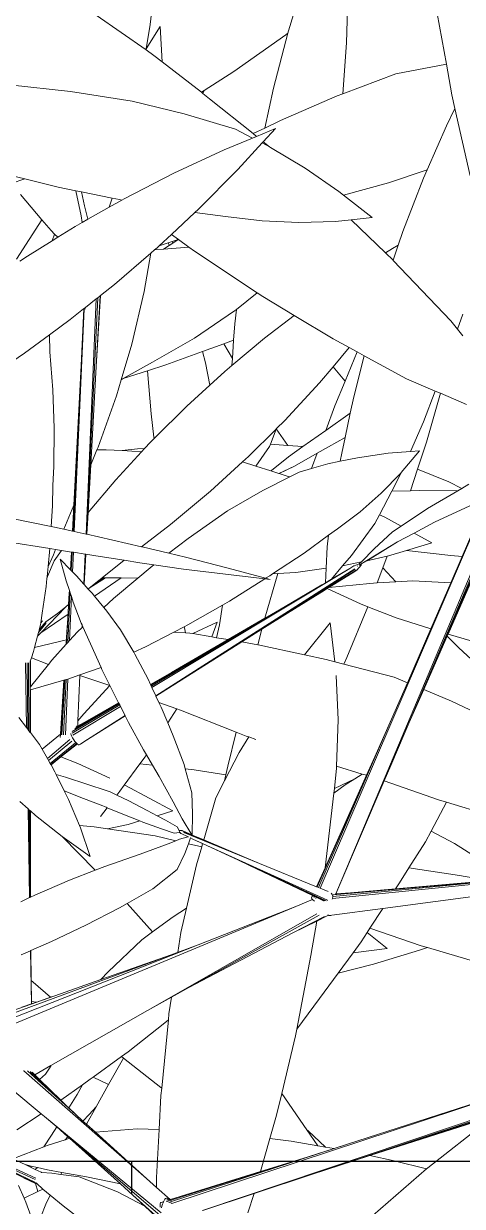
# Model space of a CAD drawing. Header units: millimetres. Extents: x 18 to 174501, y 22 to 24571.
# Drawn here: x 18599.2 to 18704, y 22172.2 to 22454.7 of the extents above; entities that cross this region are included whole.
import ezdxf

# ---------------------------------------------------------------- set-up
doc = ezdxf.new("R2010")
doc.units = ezdxf.units.MM
doc.header["$MEASUREMENT"] = 0
doc.layers.add('Edges', color=7, linetype='Continuous', lineweight=18)
doc.layers.add('tampak', color=7, linetype='Continuous')

# ---------------------------------------------------------------- blocks, each defined once
blk = doc.blocks.new('OUTDOOR')
at = {"layer": 'tampak', "transparency": 33554687}
h = blk.add_hatch(dxfattribs=at)
h.set_pattern_fill('CROSS', scale=400)
h.paths.add_polyline_path([(1833117.56, 62258.33), (1829017.56, 62258.33), (1829017.56, 55399.79), (1833117.56, 55399.79)])
blk.add_lwpolyline([(1829016.1, 62258.33), (1833117.56, 62258.33)])
blk = doc.blocks.new('BAMBOOPLAN')
at = {"layer": 'Edges'}
for p, q in [((8.3265, 4.2268), (8.2681, 4.0338)), ((8.4722, 4.1807), (8.4659, 3.9927)), ((7.6118, 4.0868), (7.7816, 3.9682)), ((7.8014, 4.1039), (7.7957, 4.0548)), ((8.7757, 4.0927), (8.8071, 3.9192)), ((7.7957, 4.0548), (7.7821, 3.9713)), ((7.8299, 4.048), (7.7821, 3.9713)), ((7.8299, 4.048), (7.8365, 3.9277)), ((8.259, 4.0201), (8.0815, 3.8946)), ((8.2659, 4.0251), (8.2169, 3.8377)), ((8.2659, 4.0251), (8.259, 4.0201)), ((8.2681, 4.0338), (8.2659, 4.0251)), ((7.7821, 3.9713), (7.7816, 3.9682)), ((7.7816, 3.9682), (7.8088, 3.9493)), ((8.4659, 3.9927), (8.4535, 3.8182)), ((7.8088, 3.9493), (7.8365, 3.9277)), ((7.8365, 3.9277), (7.9705, 3.8234)), ((8.8071, 3.9192), (8.6347, 3.8861)), ((8.8071, 3.9192), (8.826, 3.8144)), ((8.0815, 3.8946), (7.9803, 3.8297)), ((8.6347, 3.8861), (8.4535, 3.8182)), ((7.5234, 3.8257), (7.3156, 3.8485)), ((8.2169, 3.8377), (8.1867, 3.7016)), ((7.7348, 3.7927), (7.5234, 3.8257)), ((7.9803, 3.8297), (7.9705, 3.8234)), ((7.9705, 3.8234), (7.9754, 3.8195)), ((7.9803, 3.8297), (7.9754, 3.8195)), ((7.9754, 3.8195), (7.9985, 3.8016)), ((7.9985, 3.8016), (8.1471, 3.6823)), ((8.4347, 3.8111), (8.2403, 3.7277)), ((8.4535, 3.8182), (8.4347, 3.8111)), ((8.826, 3.8144), (8.8364, 3.7687)), ((7.9117, 3.7498), (7.7348, 3.7927)), ((8.8364, 3.7687), (8.8074, 3.7091)), ((8.8364, 3.7687), (8.8889, 3.5389)), ((8.0869, 3.6976), (7.9117, 3.7498)), ((8.2403, 3.7277), (8.1867, 3.7016)), ((8.1452, 3.6674), (8.0869, 3.6976)), ((8.1867, 3.7016), (8.1471, 3.6823)), ((8.1471, 3.6823), (8.1587, 3.6731)), ((8.2233, 3.7), (8.1587, 3.6731)), ((8.2233, 3.7), (8.1817, 3.6546)), ((8.8074, 3.7091), (8.7416, 3.5583)), ((8.1452, 3.6674), (8.0489, 3.6273)), ((8.178, 3.6505), (8.0945, 3.5595)), ((8.1587, 3.6731), (8.1452, 3.6674)), ((8.1817, 3.6546), (8.178, 3.6505)), ((8.2029, 3.6376), (8.178, 3.6505)), ((8.1817, 3.6546), (8.2029, 3.6376)), ((8.2068, 3.6356), (8.2029, 3.6376)), ((8.3247, 3.5646), (8.2068, 3.6356)), ((8.0489, 3.6273), (7.8765, 3.5472)), ((8.0945, 3.5595), (7.9597, 3.4236)), ((8.4403, 3.4848), (8.3247, 3.5646)), ((8.7416, 3.5583), (8.6094, 3.515)), ((8.7416, 3.5583), (8.7294, 3.5305)), ((7.3673, 3.5276), (7.2746, 3.5505)), ((7.3673, 3.5276), (7.3207, 3.5125)), ((7.4821, 3.4993), (7.3673, 3.5276)), ((7.8765, 3.5472), (7.7067, 3.4599)), ((8.6094, 3.515), (8.4562, 3.4724)), ((8.7294, 3.5305), (8.6586, 3.3482)), ((7.3526, 3.4744), (7.4262, 3.3887)), ((7.5417, 3.4873), (7.4821, 3.4993)), ((7.5417, 3.4873), (7.5603, 3.402)), ((7.5612, 3.4834), (7.5417, 3.4873)), ((7.5612, 3.4834), (7.571, 3.4359)), ((7.6655, 3.4624), (7.5612, 3.4834)), ((8.4562, 3.4724), (8.4403, 3.4848)), ((8.5534, 3.3964), (8.4562, 3.4724)), ((7.571, 3.4359), (7.5832, 3.3901)), ((7.6561, 3.4313), (7.5832, 3.3901)), ((7.6994, 3.4558), (7.6561, 3.4313)), ((7.6562, 3.4315), (7.6561, 3.4313)), ((7.6655, 3.4624), (7.6562, 3.4315)), ((7.6912, 3.4573), (7.6655, 3.4624)), ((7.6994, 3.4558), (7.6912, 3.4573)), ((7.7067, 3.4599), (7.6994, 3.4558)), ((7.5603, 3.402), (7.5639, 3.3792)), ((7.9488, 3.4135), (7.8684, 3.3385)), ((7.9597, 3.4236), (7.9488, 3.4135)), ((8.0534, 3.3995), (7.9488, 3.4135)), ((8.1786, 3.3844), (8.0534, 3.3995)), ((8.5534, 3.3964), (8.4817, 3.3886)), ((7.4256, 3.3879), (7.3398, 3.254)), ((7.4262, 3.3887), (7.4256, 3.3879)), ((7.4262, 3.3887), (7.458, 3.3517)), ((7.458, 3.3517), (7.4694, 3.3398)), ((7.5399, 3.3656), (7.48, 3.3286)), ((7.5639, 3.3792), (7.5399, 3.3656)), ((7.5832, 3.3901), (7.5639, 3.3792)), ((8.3038, 3.3788), (8.1786, 3.3844)), ((8.4289, 3.3828), (8.3038, 3.3788)), ((8.4817, 3.3886), (8.4289, 3.3828)), ((8.4817, 3.3886), (8.5992, 3.2754)), ((7.4612, 3.3169), (7.3765, 3.2645)), ((7.4694, 3.3398), (7.4612, 3.3169)), ((7.48, 3.3286), (7.4612, 3.3169)), ((7.4694, 3.3398), (7.48, 3.3286)), ((7.8684, 3.3385), (7.8267, 3.2998)), ((7.8703, 3.3139), (7.8569, 3.3096)), ((7.8684, 3.3385), (7.8923, 3.321)), ((7.8912, 3.3207), (7.8703, 3.3139)), ((7.8726, 3.3085), (7.8703, 3.3139)), ((7.8912, 3.3207), (7.8726, 3.3085)), ((7.8923, 3.321), (7.8912, 3.3207)), ((7.8923, 3.321), (7.9273, 3.2954)), ((8.6586, 3.3482), (8.6429, 3.3023)), ((7.798, 3.2746), (7.6734, 3.1673)), ((7.798, 3.2746), (7.7748, 3.1432)), ((7.8107, 3.2855), (7.798, 3.2746)), ((7.8192, 3.2928), (7.8107, 3.2855)), ((7.8413, 3.2881), (7.8107, 3.2855)), ((7.8267, 3.2998), (7.8192, 3.2928)), ((7.8569, 3.3096), (7.8267, 3.2998)), ((7.8611, 3.301), (7.8413, 3.2881)), ((7.9273, 3.2954), (7.8413, 3.2881)), ((7.8607, 3.302), (7.8569, 3.3096)), ((7.8611, 3.301), (7.8607, 3.302)), ((7.8726, 3.3085), (7.8611, 3.301)), ((7.9273, 3.2954), (7.9469, 3.2811)), ((7.9469, 3.2811), (8.1609, 3.139)), ((8.6232, 3.2908), (8.5992, 3.2754)), ((8.5992, 3.2754), (8.6251, 3.2504)), ((8.6429, 3.3023), (8.6232, 3.2908)), ((8.6429, 3.3023), (8.6251, 3.2504)), ((7.3765, 3.2645), (7.3509, 3.2473)), ((8.6251, 3.2504), (8.6256, 3.2499)), ((8.6256, 3.2499), (8.8228, 3.0436)), ((7.6734, 3.1673), (7.6257, 3.1294)), ((7.6114, 3.1181), (7.5749, 3.0891)), ((7.5768, 2.3156), (7.6114, 3.1181)), ((7.5783, 2.3152), (7.6169, 3.1225)), ((7.6257, 3.1294), (7.6114, 2.8881)), ((7.6246, 3.1286), (7.6114, 2.8881)), ((7.6169, 3.1225), (7.6114, 3.1181)), ((7.6246, 3.1286), (7.6169, 3.1225)), ((7.6257, 3.1294), (7.6246, 3.1286)), ((7.7748, 3.1432), (7.7326, 2.9642)), ((8.1609, 3.139), (8.09, 3.0824)), ((8.1609, 3.139), (8.1803, 3.1261)), ((8.1803, 3.1261), (8.2876, 3.0617)), ((7.5686, 3.0841), (7.5226, 3.0475)), ((7.5699, 3.0841), (7.5365, 2.3243)), ((7.5688, 3.0841), (7.5596, 2.8915)), ((7.5749, 3.0891), (7.5686, 3.0841)), ((7.5686, 3.0841), (7.5688, 3.0841)), ((7.5688, 3.0841), (7.5699, 3.0841)), ((7.5699, 3.0841), (7.5753, 3.084)), ((8.0838, 3.0774), (7.9472, 2.9843)), ((8.09, 3.0824), (8.0838, 3.0774)), ((8.09, 3.0824), (8.0847, 3.033)), ((7.5226, 3.0475), (7.4517, 2.9956)), ((8.0847, 3.033), (8.0808, 2.9778)), ((8.2876, 3.0617), (8.1863, 2.984)), ((8.2876, 3.0617), (8.4204, 2.982)), ((8.8228, 3.0436), (8.8453, 3.0149)), ((8.8629, 3.0662), (8.8453, 3.0149)), ((7.4517, 2.9956), (7.3672, 2.9337)), ((7.4517, 2.9956), (7.4526, 2.9378)), ((8.4297, 1.0873), (9.2383, 3.0066)), ((8.617, 1.5264), (9.2467, 3.0035)), ((8.6757, 1.6623), (9.2543, 3.0013)), ((8.8453, 3.0149), (8.863, 2.9924)), ((7.7326, 2.9642), (7.6966, 2.8421)), ((7.9472, 2.9843), (7.8037, 2.9019)), ((8.0471, 2.9654), (7.9748, 2.9389)), ((8.0808, 2.9778), (8.0471, 2.9654)), ((8.0764, 2.9151), (8.0471, 2.9654)), ((8.1863, 2.984), (8.0747, 2.8907)), ((8.0808, 2.9778), (8.0764, 2.9151)), ((8.4752, 2.952), (8.4203, 2.887)), ((8.4204, 2.982), (8.4752, 2.952)), ((8.4752, 2.952), (8.5022, 2.9374)), ((7.3672, 2.9337), (7.3014, 2.8893)), ((7.4526, 2.9378), (7.4633, 2.8076)), ((7.9748, 2.9389), (7.8491, 2.8928)), ((7.9842, 2.9001), (7.9748, 2.9389)), ((8.0764, 2.9151), (8.0747, 2.8907)), ((8.5022, 2.9374), (8.461, 2.8376)), ((8.5263, 2.9242), (8.4907, 2.7843)), ((8.5022, 2.9374), (8.5263, 2.9242)), ((8.5263, 2.9242), (8.671, 2.8453)), ((7.5596, 2.8915), (7.5327, 2.3251)), ((7.5596, 2.8915), (7.535, 2.414)), ((7.6114, 2.8881), (7.5929, 2.5524)), ((7.8037, 2.9019), (7.7039, 2.8462)), ((7.7868, 2.8728), (7.7039, 2.8462)), ((7.8491, 2.8928), (7.7868, 2.8728)), ((7.7989, 2.7261), (7.7868, 2.8728)), ((7.9996, 2.8241), (7.9842, 2.9001)), ((8.0507, 2.8706), (7.9996, 2.8241)), ((8.0747, 2.8907), (8.0507, 2.8706)), ((8.4203, 2.887), (8.3734, 2.8315)), ((8.4546, 2.8459), (8.4203, 2.887)), ((7.6966, 2.8421), (7.6803, 2.787)), ((7.7039, 2.8462), (7.6966, 2.8421)), ((8.3734, 2.8315), (8.2554, 2.7037)), ((8.461, 2.8376), (8.4263, 2.7535)), ((8.461, 2.8376), (8.4546, 2.8459)), ((8.671, 2.8453), (8.7693, 2.8035)), ((7.4633, 2.8076), (7.4685, 2.6767)), ((7.6803, 2.787), (7.6178, 2.6119)), ((7.9996, 2.8241), (7.9206, 2.7522)), ((8.7693, 2.8035), (8.7286, 2.6986)), ((8.7867, 2.7961), (8.7387, 2.6295)), ((8.7693, 2.8035), (8.7867, 2.7961)), ((8.7867, 2.7961), (8.8757, 2.7582)), ((7.9206, 2.7522), (7.8091, 2.6415)), ((8.4263, 2.7535), (8.3952, 2.6696)), ((8.4907, 2.7843), (8.479, 2.7288)), ((7.8087, 2.6469), (7.7989, 2.7261)), ((8.479, 2.7288), (8.3952, 2.6696)), ((8.479, 2.7288), (8.4614, 2.6457)), ((7.4685, 2.6767), (7.4667, 2.5465)), ((8.2254, 2.6738), (8.1312, 2.5804)), ((8.2254, 2.6738), (8.2061, 2.6221)), ((8.2263, 2.6748), (8.2254, 2.6738)), ((8.2554, 2.7037), (8.2263, 2.6748)), ((8.2661, 2.618), (8.2263, 2.6748)), ((8.3173, 2.6144), (8.3952, 2.6696)), ((8.7286, 2.6986), (8.6844, 2.5975)), ((7.7965, 2.6289), (7.7768, 2.6076)), ((7.8091, 2.6415), (7.7965, 2.6289)), ((7.8091, 2.6415), (7.8087, 2.6469)), ((8.4614, 2.6457), (8.4043, 2.6129)), ((8.4614, 2.6457), (8.4501, 2.5922)), ((8.7387, 2.6295), (8.7084, 2.537)), ((7.6141, 2.603), (7.5929, 2.5524)), ((7.6178, 2.6119), (7.6141, 2.603)), ((7.6457, 2.6037), (7.6141, 2.603)), ((7.7, 2.6004), (7.6457, 2.6037)), ((7.7664, 2.5963), (7.6785, 2.5011)), ((7.7527, 2.6061), (7.7, 2.6004)), ((7.7664, 2.5963), (7.7, 2.6004)), ((7.7768, 2.6076), (7.7527, 2.6061)), ((7.7768, 2.6076), (7.7664, 2.5963)), ((8.2033, 2.6147), (8.157, 2.5473)), ((8.2061, 2.6221), (8.2033, 2.6147)), ((8.2661, 2.618), (8.2061, 2.6221)), ((8.3173, 2.6144), (8.2661, 2.618)), ((8.3173, 2.6144), (8.2676, 2.5793)), ((8.3663, 2.5914), (8.288, 2.5471)), ((8.3663, 2.5914), (8.3471, 2.5395)), ((8.4043, 2.6129), (8.3663, 2.5914)), ((8.4501, 2.5922), (8.4448, 2.5641)), ((8.608, 2.5914), (8.5034, 2.5764)), ((8.6844, 2.5975), (8.608, 2.5914)), ((8.7154, 2.6), (8.653, 2.5255)), ((8.7154, 2.6), (8.6844, 2.5975)), ((7.4667, 2.5465), (7.463, 2.4815)), ((7.5929, 2.5524), (7.5839, 2.3891)), ((8.1109, 2.5618), (8.0012, 2.4619)), ((8.1312, 2.5804), (8.1109, 2.5618)), ((8.157, 2.5473), (8.1109, 2.5618)), ((8.2082, 2.5312), (8.157, 2.5473)), ((8.2676, 2.5793), (8.21, 2.5328)), ((8.288, 2.5471), (8.2355, 2.5226)), ((8.288, 2.5471), (8.2367, 2.5222)), ((8.4021, 2.5551), (8.3471, 2.5395)), ((9.0095, 2.5807), (8.3763, 1.107)), ((8.4448, 2.5641), (8.4021, 2.5551)), ((8.5034, 2.5764), (8.4448, 2.5641)), ((8.2721, 2.511), (8.1802, 2.4642)), ((8.21, 2.5328), (8.2082, 2.5312)), ((8.2355, 2.5226), (8.2082, 2.5312)), ((8.2367, 2.5222), (8.2355, 2.5226)), ((8.2706, 2.5116), (8.2367, 2.5222)), ((8.2721, 2.511), (8.2706, 2.5116)), ((8.3041, 2.5273), (8.2721, 2.511)), ((8.3471, 2.5395), (8.3041, 2.5273)), ((8.6527, 2.5252), (8.585, 2.4558)), ((8.6506, 2.5199), (8.6205, 2.4621)), ((8.653, 2.5255), (8.6506, 2.5199)), ((8.653, 2.5255), (8.6527, 2.5252)), ((8.7084, 2.537), (8.6843, 2.4638)), ((8.8152, 2.4937), (8.7084, 2.537)), ((7.463, 2.4815), (7.4619, 2.4124)), ((7.6785, 2.5011), (7.5839, 2.3891)), ((8.1802, 2.4642), (8.06, 2.3947)), ((8.6843, 2.4638), (8.6205, 2.4621)), ((8.7154, 2.4646), (8.6843, 2.4638)), ((8.8464, 2.4636), (8.7154, 2.4646)), ((8.8464, 2.4636), (8.743, 2.4026)), ((8.8604, 2.4718), (8.8152, 2.4937)), ((8.8604, 2.4718), (8.8464, 2.4636)), ((8.8843, 2.486), (8.8604, 2.4718)), ((8.0012, 2.4619), (7.8655, 2.3485)), ((8.585, 2.4558), (8.5123, 2.3919)), ((8.6205, 2.4621), (8.5785, 2.3813)), ((8.9163, 2.4257), (8.7663, 2.3561)), ((8.949, 2.4414), (8.8612, 2.2393)), ((7.4619, 2.4124), (7.4578, 2.3412)), ((7.535, 2.414), (7.501, 2.332)), ((7.535, 2.414), (7.5304, 2.3256)), ((7.5839, 2.3891), (7.5798, 2.3149)), ((8.06, 2.3947), (7.9255, 2.3008)), ((8.5123, 2.3919), (8.4349, 2.3338)), ((8.743, 2.4026), (8.6525, 2.3429)), ((7.4578, 2.3412), (7.3182, 2.3696)), ((7.8655, 2.3485), (7.7665, 2.2726)), ((8.5633, 2.3522), (8.4829, 2.2428)), ((8.5785, 2.3813), (8.5633, 2.3522)), ((8.5966, 2.3729), (8.5785, 2.3813)), ((8.6525, 2.3429), (8.5966, 2.3729)), ((8.6525, 2.3429), (8.6234, 2.3237)), ((8.7663, 2.3561), (8.6967, 2.3191)), ((7.469, 2.3389), (7.4578, 2.3412)), ((7.501, 2.332), (7.469, 2.3389)), ((7.5304, 2.3256), (7.501, 2.332)), ((7.5327, 2.3251), (7.5304, 2.3256)), ((7.5365, 2.3243), (7.5327, 2.3251)), ((7.5768, 2.3156), (7.5365, 2.3243)), ((7.5783, 2.3152), (7.5768, 2.3156)), ((7.5798, 2.3149), (7.5783, 2.3152)), ((7.6192, 2.3064), (7.5798, 2.3149)), ((7.7665, 2.2726), (7.6192, 2.3064)), ((8.4046, 2.3116), (8.3215, 2.2508)), ((8.4046, 2.3116), (8.4003, 2.2726)), ((8.4349, 2.3338), (8.4046, 2.3116)), ((8.6234, 2.3237), (8.5611, 2.2652)), ((8.6967, 2.3191), (8.6406, 2.2893)), ((8.7579, 2.2862), (8.6967, 2.3191)), ((7.4531, 2.266), (7.3084, 2.289)), ((7.4531, 2.266), (7.4471, 2.2051)), ((7.4597, 2.2649), (7.4531, 2.266)), ((7.4724, 2.2629), (7.4597, 2.2649)), ((7.4724, 2.2629), (7.4651, 2.2453)), ((7.4927, 2.2597), (7.4724, 2.2629)), ((7.7683, 2.2722), (7.7665, 2.2726)), ((7.8596, 2.2501), (7.7683, 2.2722)), ((7.9255, 2.3008), (7.8596, 2.2501)), ((8.4003, 2.2726), (8.3966, 2.199)), ((8.6406, 2.2893), (8.5091, 2.2095)), ((8.5611, 2.2652), (8.517, 2.2209)), ((8.6406, 2.2893), (8.5707, 2.246)), ((8.7579, 2.2862), (8.6713, 2.26)), ((7.4685, 2.2241), (7.4457, 2.1705)), ((7.4651, 2.2453), (7.4471, 2.2051)), ((7.4927, 2.2597), (7.4685, 2.2241)), ((7.4886, 2.2295), (7.509, 2.1563)), ((7.4886, 2.2295), (7.5236, 2.1938)), ((7.5267, 2.2544), (7.4927, 2.2597)), ((7.5267, 2.2544), (7.5236, 2.1938)), ((7.5293, 2.254), (7.5263, 2.191)), ((7.5293, 2.254), (7.5267, 2.2544)), ((7.5334, 2.2534), (7.5293, 2.254)), ((7.5334, 2.2534), (7.5305, 2.1867)), ((7.5738, 2.247), (7.5334, 2.2534)), ((7.5694, 2.1446), (7.5738, 2.247)), ((7.5701, 2.1438), (7.575, 2.2469)), ((7.576, 2.2467), (7.5703, 2.1435)), ((7.575, 2.2469), (7.5738, 2.247)), ((7.576, 2.2467), (7.575, 2.2469)), ((7.6107, 2.2413), (7.576, 2.2467)), ((7.707, 2.2264), (7.6107, 2.2413)), ((7.707, 2.2264), (7.6323, 2.1667)), ((7.7609, 2.2181), (7.707, 2.2264)), ((7.9161, 2.2365), (7.8596, 2.2501)), ((8.0621, 2.1992), (7.9161, 2.2365)), ((8.3215, 2.2508), (8.2136, 2.1801)), ((8.4829, 2.2428), (8.453, 2.2069)), ((8.517, 2.2209), (8.453, 2.2069)), ((8.517, 2.2209), (8.5098, 2.2137)), ((8.5351, 2.2248), (8.5151, 2.2129)), ((8.5707, 2.246), (8.5351, 2.2248)), ((8.605, 2.2401), (8.5351, 2.2248)), ((8.605, 2.2401), (8.5905, 2.201)), ((8.6057, 2.2402), (8.605, 2.2401)), ((8.6713, 2.26), (8.6057, 2.2402)), ((8.8222, 2.2424), (8.6713, 2.26)), ((8.8612, 2.2393), (8.822, 2.149)), ((8.8612, 2.2393), (8.8222, 2.2424)), ((7.4471, 2.2051), (7.4437, 2.1706)), ((7.5236, 2.1938), (7.5263, 2.191)), ((7.5263, 2.191), (7.5305, 2.1867)), ((7.5305, 2.1867), (7.5442, 2.1727)), ((7.7955, 2.2009), (7.7535, 2.1655)), ((7.8085, 2.2109), (7.7609, 2.2181)), ((7.8085, 2.2109), (7.7955, 2.2009)), ((8.4771, 2.1985), (7.8018, 1.7922)), ((7.9099, 2.1955), (7.8085, 2.2109)), ((7.8151, 1.7634), (8.4946, 2.1976)), ((7.8797, 1.8038), (8.496, 2.1957)), ((7.9099, 2.1955), (8.1867, 2.1628)), ((8.19, 2.1649), (8.0621, 2.1992)), ((8.2312, 2.1811), (8.1872, 2.0283)), ((8.2136, 2.1801), (8.2038, 2.1737)), ((8.2312, 2.1811), (8.2136, 2.1801)), ((8.293, 2.1848), (8.2312, 2.1811)), ((8.3966, 2.199), (8.293, 2.1848)), ((8.3966, 2.199), (8.3941, 2.1492)), ((8.4988, 2.1929), (8.4037, 2.1332)), ((8.5, 2.1922), (8.4054, 2.1333)), ((8.486, 2.1827), (8.4056, 2.1334)), ((8.453, 2.2069), (8.4153, 2.1618)), ((8.4771, 2.1985), (8.4153, 2.1618)), ((8.4914, 2.2071), (8.4771, 2.1985)), ((8.5017, 2.1922), (8.486, 2.1827)), ((8.501, 2.192), (8.486, 2.1827)), ((8.4913, 2.207), (8.4919, 2.2073)), ((8.4919, 2.2073), (8.4914, 2.2071)), ((8.4921, 2.2074), (8.4919, 2.2073)), ((8.4921, 2.2074), (8.5098, 2.2137)), ((8.4926, 2.2069), (8.493, 2.2072)), ((8.5017, 2.1922), (8.5164, 2.2092)), ((8.5036, 2.2074), (8.5027, 2.2065)), ((8.5093, 2.2131), (8.5091, 2.2129)), ((8.5098, 2.2137), (8.5097, 2.2135)), ((8.5151, 2.2129), (8.51, 2.2099)), ((8.5156, 2.2121), (8.5151, 2.2129)), ((8.5151, 2.2129), (8.5151, 2.2129)), ((8.516, 2.2114), (8.5156, 2.2121)), ((8.5163, 2.2107), (8.516, 2.2114)), ((8.5164, 2.21), (8.5163, 2.2107)), ((8.5165, 2.2095), (8.5164, 2.21)), ((8.5164, 2.2092), (8.5165, 2.2095)), ((8.5905, 2.201), (8.5712, 2.1489)), ((8.6346, 2.1524), (8.5905, 2.201)), ((7.4431, 2.1644), (7.4404, 2.1372)), ((7.4437, 2.1706), (7.4431, 2.1644)), ((7.4457, 2.1705), (7.4431, 2.1644)), ((7.4457, 2.1705), (7.4437, 2.1706)), ((7.509, 2.1563), (7.5199, 2.1231)), ((7.5442, 2.1727), (7.5694, 2.1446)), ((7.5694, 2.1446), (7.5701, 2.1438)), ((7.5701, 2.1438), (7.5703, 2.1435)), ((7.5703, 2.1435), (7.5841, 2.1282)), ((7.6435, 2.1665), (7.5872, 2.1307)), ((7.6088, 2.148), (7.5872, 2.1307)), ((7.6054, 2.1036), (7.6968, 2.1658)), ((7.6384, 2.1666), (7.6088, 2.148)), ((7.6174, 2.1548), (7.6088, 2.148)), ((7.6174, 2.1548), (7.6364, 2.1666)), ((7.6203, 2.1571), (7.6174, 2.1548)), ((7.6323, 2.1667), (7.6203, 2.1571)), ((7.6203, 2.1571), (7.6357, 2.1666)), ((7.6357, 2.1666), (7.6323, 2.1667)), ((7.6364, 2.1666), (7.6357, 2.1666)), ((7.6384, 2.1666), (7.6364, 2.1666)), ((7.6435, 2.1665), (7.6384, 2.1666)), ((7.6682, 2.166), (7.6435, 2.1665)), ((7.6968, 2.1658), (7.6682, 2.166)), ((7.7535, 2.1655), (7.6703, 2.0953)), ((7.7535, 2.1655), (7.6968, 2.1658)), ((8.3818, 2.142), (7.7998, 1.7965)), ((8.1867, 2.1628), (8.0661, 2.0864)), ((8.206, 2.1606), (8.1867, 2.1628)), ((8.2038, 2.1737), (8.19, 2.1649)), ((8.206, 2.1606), (8.19, 2.1649)), ((8.3818, 2.142), (8.2571, 2.0689)), ((8.3941, 2.1492), (8.3818, 2.142)), ((8.4153, 2.1618), (8.3941, 2.1492)), ((8.5461, 2.1475), (8.4056, 2.1334)), ((8.5712, 2.1489), (8.5461, 2.1475)), ((8.6346, 2.1524), (8.5712, 2.1489)), ((8.6931, 2.1557), (8.6346, 2.1524)), ((8.822, 2.149), (8.6931, 2.1557)), ((8.822, 2.149), (8.754, 1.9926)), ((8.8886, 2.1454), (8.8132, 1.9742)), ((7.4404, 2.1372), (7.4272, 2.046)), ((7.5195, 2.1142), (7.5106, 1.9415)), ((7.5227, 2.1148), (7.5147, 1.946)), ((7.5172, 2.0748), (7.5195, 2.1142)), ((7.5199, 2.1231), (7.5195, 2.1142)), ((7.5199, 2.1231), (7.5227, 2.1148)), ((7.5268, 2.1024), (7.5202, 1.9522)), ((7.5227, 2.1148), (7.5268, 2.1024)), ((7.5268, 2.1024), (7.533, 2.0836)), ((7.5841, 2.1282), (7.5872, 2.1307)), ((7.5841, 2.1282), (7.5973, 2.1135)), ((7.5973, 2.1135), (7.6054, 2.1036)), ((7.6054, 2.1036), (7.6371, 2.0648)), ((8.3988, 2.1301), (8.2641, 2.0454)), ((8.3898, 2.1236), (8.2641, 2.0454)), ((8.3997, 2.1297), (8.3898, 2.1236)), ((8.3996, 2.1297), (8.3898, 2.1236)), ((8.3988, 2.1301), (8.3985, 2.1303)), ((8.3996, 2.1297), (8.3988, 2.1301)), ((8.3997, 2.1297), (8.3996, 2.1297)), ((8.5139, 2.0775), (8.3997, 2.1297)), ((8.4037, 2.1332), (8.4012, 2.1316)), ((8.4054, 2.1333), (8.4037, 2.1332)), ((8.4056, 2.1334), (8.4054, 2.1333)), ((7.508, 2.0675), (7.4222, 1.9789)), ((7.508, 2.0675), (7.4798, 2.045)), ((7.5172, 2.0748), (7.508, 2.0675)), ((7.5152, 2.0422), (7.5172, 2.0748)), ((7.533, 2.0836), (7.5606, 2.0118)), ((7.6703, 2.0953), (7.6371, 2.0648)), ((7.6371, 2.0648), (7.6475, 2.0522)), ((8.2571, 2.0689), (7.7982, 1.7999)), ((8.0432, 2.0732), (7.9247, 2.0054)), ((8.0321, 2.0061), (8.0432, 2.0732)), ((8.0661, 2.0864), (8.0432, 2.0732)), ((8.2571, 2.0689), (8.1872, 2.0283)), ((8.5384, 2.0679), (8.4667, 1.8943)), ((8.5384, 2.0679), (8.5139, 2.0775)), ((8.6354, 2.03), (8.5384, 2.0679)), ((7.4222, 1.9789), (7.5152, 2.0422)), ((7.4272, 2.046), (7.4225, 2.0131)), ((7.4225, 2.0131), (7.4276, 2.0196)), ((7.4798, 2.045), (7.439, 2.0158)), ((7.5117, 1.9818), (7.5152, 2.0422)), ((7.6475, 2.0522), (7.6948, 1.9889)), ((8.1872, 2.0283), (8.0616, 1.9555)), ((8.2641, 2.0454), (8.177, 1.9907)), ((8.754, 1.9926), (8.6354, 2.03)), ((7.4146, 1.9801), (7.4112, 1.9676)), ((7.4222, 1.9789), (7.4112, 1.9676)), ((7.4397, 2.0108), (7.4146, 1.9801)), ((7.4152, 1.9824), (7.4146, 1.9801)), ((7.4387, 2.0113), (7.4152, 1.9824)), ((7.417, 1.9892), (7.4152, 1.9824)), ((7.4362, 2.013), (7.417, 1.9892)), ((7.4214, 2.0055), (7.417, 1.9892)), ((7.4225, 2.0131), (7.4214, 2.0055)), ((7.439, 2.0158), (7.4372, 2.0146)), ((7.4397, 2.0108), (7.439, 2.0158)), ((7.5092, 1.94), (7.5117, 1.9818)), ((7.51, 1.9548), (7.5117, 1.9818)), ((7.5473, 1.9824), (7.5202, 1.9522)), ((7.563, 1.9968), (7.5473, 1.9824)), ((7.5606, 2.0118), (7.5634, 2.0054)), ((7.563, 1.9968), (7.5634, 2.0054)), ((7.5631, 1.9969), (7.563, 1.9968)), ((7.5631, 1.9969), (7.5635, 2.0052)), ((7.566, 1.9995), (7.5631, 1.9969)), ((7.5634, 2.0054), (7.5635, 2.0052)), ((7.5635, 2.0052), (7.566, 1.9995)), ((7.566, 1.9995), (7.5917, 1.941)), ((7.6948, 1.9889), (7.7394, 1.9122)), ((7.8762, 1.9805), (7.7798, 1.931)), ((7.9123, 1.999), (7.8762, 1.9805)), ((7.9163, 1.9785), (7.8762, 1.9805)), ((7.9247, 2.0054), (7.9123, 1.999)), ((7.9129, 1.9956), (7.9123, 1.999)), ((7.9163, 1.9785), (7.9129, 1.9956)), ((7.9317, 1.9778), (7.9163, 1.9785)), ((8.0245, 2.0146), (7.9412, 1.9762)), ((8.0245, 2.0146), (8.0067, 1.9649)), ((8.0227, 1.9621), (8.0321, 2.0061)), ((8.177, 1.9907), (8.1082, 1.9474)), ((8.177, 1.9907), (8.1639, 1.9379)), ((8.4103, 2.0133), (8.3227, 1.9036)), ((8.4103, 2.0133), (8.4264, 1.8798)), ((8.754, 1.9926), (8.6739, 1.8083)), ((7.4112, 1.9676), (7.4007, 1.9282)), ((7.51, 1.9548), (7.4007, 1.9282)), ((7.509, 1.9398), (7.4603, 1.8856)), ((7.509, 1.9398), (7.51, 1.9548)), ((7.5092, 1.94), (7.509, 1.9398)), ((7.5106, 1.9415), (7.5092, 1.94)), ((7.5147, 1.946), (7.5106, 1.9415)), ((7.5202, 1.9522), (7.5147, 1.946)), ((7.5917, 1.941), (7.628, 1.8607)), ((8.0616, 1.9555), (7.8691, 1.8438)), ((8.1082, 1.9474), (7.8797, 1.8038)), ((7.9412, 1.9762), (7.9317, 1.9778)), ((8.0067, 1.9649), (7.9412, 1.9762)), ((8.0227, 1.9621), (8.0067, 1.9649)), ((8.0616, 1.9555), (8.0227, 1.9621)), ((8.1639, 1.9379), (8.1082, 1.9474)), ((8.1643, 1.9378), (8.1639, 1.9379)), ((8.3227, 1.9036), (8.1643, 1.9378)), ((8.8102, 1.9675), (8.7298, 1.7849)), ((8.8132, 1.9742), (8.8102, 1.9675)), ((8.8502, 1.9271), (8.8102, 1.9675)), ((8.9828, 1.9247), (8.8132, 1.9742)), ((7.3972, 1.9149), (7.3901, 1.8937)), ((7.4007, 1.9282), (7.3972, 1.9149)), ((7.7798, 1.931), (7.7394, 1.9122)), ((7.7394, 1.9122), (7.7433, 1.9054)), ((7.7433, 1.9054), (7.7888, 1.8202)), ((8.3968, 1.8875), (8.3227, 1.9036)), ((8.9928, 1.7944), (8.8502, 1.9271)), ((7.374, 1.6551), (7.3703, 1.8757)), ((7.3784, 1.6494), (7.3755, 1.876)), ((7.3819, 1.6447), (7.3801, 1.8766)), ((7.386, 1.8817), (7.3856, 1.8803)), ((7.3901, 1.8937), (7.386, 1.8817)), ((7.3872, 1.8807), (7.386, 1.8817)), ((7.3863, 1.8785), (7.3863, 1.793)), ((7.3874, 1.8796), (7.3871, 1.794)), ((7.4488, 1.8711), (7.3871, 1.794)), ((7.3874, 1.8796), (7.3872, 1.8807)), ((7.4488, 1.8711), (7.3901, 1.8937)), ((7.4603, 1.8856), (7.4488, 1.8711)), ((7.628, 1.8607), (7.5561, 1.8355)), ((7.628, 1.8607), (7.6312, 1.8536)), ((8.4264, 1.8798), (8.3968, 1.8875)), ((8.4565, 1.872), (8.4264, 1.8798)), ((8.4667, 1.8943), (8.4565, 1.872)), ((8.6286, 1.8272), (8.4565, 1.872)), ((7.5012, 1.8166), (7.3871, 1.7839)), ((7.4895, 1.6333), (7.5012, 1.8166)), ((7.491, 1.6308), (7.502, 1.8168)), ((7.5042, 1.8175), (7.4945, 1.631)), ((7.5086, 1.8189), (7.4997, 1.631)), ((7.502, 1.8168), (7.5012, 1.8166)), ((7.5042, 1.8175), (7.502, 1.8168)), ((7.5055, 1.8178), (7.5042, 1.8175)), ((7.5086, 1.8189), (7.5055, 1.8178)), ((7.5144, 1.821), (7.5061, 1.6308)), ((7.5144, 1.821), (7.5086, 1.8189)), ((7.5561, 1.8355), (7.5144, 1.821)), ((7.5493, 1.6785), (7.5559, 1.8327)), ((7.5559, 1.8327), (7.5561, 1.8355)), ((7.6582, 1.7992), (7.5559, 1.8327)), ((7.6312, 1.8536), (7.6582, 1.7992)), ((7.7888, 1.8202), (7.797, 1.8025)), ((7.797, 1.8025), (7.8691, 1.8438)), ((7.8691, 1.8438), (7.7972, 1.8021)), ((8.431, 1.8325), (8.4376, 1.6822)), ((8.6739, 1.8083), (8.6286, 1.8272)), ((7.3871, 1.794), (7.3863, 1.793)), ((7.3863, 1.793), (7.3863, 1.7837)), ((7.3871, 1.7839), (7.3863, 1.7837)), ((7.3863, 1.7837), (7.3864, 1.6388)), ((7.3871, 1.7839), (7.3866, 1.6385)), ((7.6585, 1.7988), (7.5691, 1.7023)), ((7.6582, 1.7992), (7.6585, 1.7988)), ((7.6585, 1.7988), (7.674, 1.7675)), ((7.797, 1.8025), (7.7972, 1.8021)), ((7.7972, 1.8021), (7.7982, 1.7999)), ((7.7982, 1.7999), (7.7998, 1.7965)), ((7.7998, 1.7965), (7.8018, 1.7922)), ((7.8018, 1.7922), (7.8151, 1.7634)), ((7.8154, 1.7628), (7.8797, 1.8038)), ((8.6739, 1.8083), (8.6201, 1.6844)), ((8.7298, 1.7849), (8.6757, 1.6623)), ((8.8247, 1.7452), (8.7298, 1.7849)), ((7.6898, 1.7363), (7.5291, 1.6421)), ((7.6884, 1.739), (7.5392, 1.6525)), ((7.5807, 1.6786), (7.6879, 1.74)), ((7.674, 1.7675), (7.6879, 1.74)), ((7.6879, 1.74), (7.6884, 1.739)), ((7.6884, 1.739), (7.6898, 1.7363)), ((7.6898, 1.7363), (7.6918, 1.7324)), ((7.8151, 1.7634), (7.8154, 1.7628)), ((7.8154, 1.7628), (7.8257, 1.7405)), ((7.8257, 1.7405), (7.8331, 1.7244)), ((7.8863, 1.7191), (7.8257, 1.7405)), ((8.9065, 1.7067), (8.8247, 1.7452)), ((7.6918, 1.7324), (7.5292, 1.6359)), ((7.6942, 1.7275), (7.5317, 1.6297)), ((7.5691, 1.7023), (7.5493, 1.6785)), ((7.5697, 1.6066), (7.71, 1.6963)), ((7.5697, 1.6066), (7.7102, 1.6959)), ((7.6918, 1.7324), (7.6942, 1.7275)), ((7.6942, 1.7275), (7.71, 1.6963)), ((7.71, 1.6963), (7.7102, 1.6959)), ((7.7102, 1.6959), (7.722, 1.6725)), ((7.8331, 1.7244), (7.8555, 1.6715)), ((7.8863, 1.7191), (7.8555, 1.6715)), ((7.8989, 1.7146), (7.8863, 1.7191)), ((8.0896, 1.6398), (7.8989, 1.7146)), ((7.374, 1.6551), (7.3475, 1.69)), ((7.3784, 1.6494), (7.374, 1.6551)), ((7.542, 1.6564), (7.5428, 1.6569)), ((7.5428, 1.6569), (7.5446, 1.6579)), ((7.5446, 1.6597), (7.5478, 1.6599)), ((7.5456, 1.6585), (7.547, 1.6594)), ((7.5458, 1.6587), (7.547, 1.6594)), ((7.5474, 1.6596), (7.547, 1.6594)), ((7.5474, 1.6596), (7.548, 1.6599)), ((7.5474, 1.6596), (7.5474, 1.6596)), ((7.5478, 1.6599), (7.5485, 1.6602)), ((7.5478, 1.6599), (7.548, 1.6599)), ((7.548, 1.6599), (7.5807, 1.6786)), ((7.5485, 1.6602), (7.5807, 1.6786)), ((7.5485, 1.6602), (7.5493, 1.6785)), ((7.722, 1.6725), (7.773, 1.5793)), ((7.8555, 1.6715), (7.8741, 1.6273)), ((8.6201, 1.6844), (8.3703, 1.1095)), ((8.4376, 1.6822), (8.4325, 1.5231)), ((8.5629, 1.5553), (8.6201, 1.6844)), ((8.617, 1.5264), (8.6757, 1.6623)), ((7.3819, 1.6447), (7.3784, 1.6494)), ((7.3864, 1.6388), (7.3819, 1.6447)), ((7.3866, 1.6385), (7.3864, 1.6388)), ((7.4179, 1.5973), (7.3866, 1.6385)), ((7.4895, 1.6333), (7.4266, 1.5821)), ((7.4895, 1.6333), (7.4268, 1.5817)), ((7.4893, 1.6305), (7.4889, 1.6225)), ((7.4891, 1.6223), (7.4889, 1.6225)), ((7.4893, 1.6305), (7.4895, 1.6333)), ((7.518, 1.6221), (7.5181, 1.6222)), ((7.5181, 1.6222), (7.5183, 1.6223)), ((7.5243, 1.6352), (7.5248, 1.6333)), ((7.5248, 1.6333), (7.5259, 1.6306)), ((7.5259, 1.6306), (7.5274, 1.6271)), ((7.5274, 1.6271), (7.5307, 1.6205)), ((7.5307, 1.6205), (7.5346, 1.614)), ((7.5392, 1.6525), (7.5386, 1.6521)), ((7.8741, 1.6273), (7.9117, 1.5292)), ((8.0896, 1.6398), (8.0606, 1.5238)), ((8.1239, 1.6263), (8.0896, 1.6398)), ((8.1324, 1.6234), (8.1, 1.5701)), ((8.1324, 1.6234), (8.1239, 1.6263)), ((8.1563, 1.6151), (8.1324, 1.6234)), ((7.4266, 1.5821), (7.4179, 1.5973)), ((7.4268, 1.5817), (7.4266, 1.5821)), ((7.4448, 1.55), (7.4268, 1.5817)), ((7.4448, 1.55), (7.5216, 1.6146)), ((7.4486, 1.5434), (7.5278, 1.6092)), ((7.5413, 1.6032), (7.4547, 1.5327)), ((7.5453, 1.601), (7.4565, 1.5295)), ((7.5434, 1.5967), (7.491, 1.5551)), ((7.5346, 1.614), (7.5388, 1.608)), ((7.5388, 1.608), (7.5431, 1.603)), ((7.5431, 1.603), (7.5453, 1.601)), ((7.5469, 1.5994), (7.5434, 1.5967)), ((7.5453, 1.601), (7.5469, 1.5994)), ((7.5469, 1.5994), (7.5472, 1.5992)), ((7.5472, 1.5992), (7.5507, 1.5969)), ((7.5507, 1.5969), (7.5534, 1.5964)), ((7.5578, 1.599), (7.5534, 1.5964)), ((7.5578, 1.599), (7.5697, 1.6066)), ((7.773, 1.5793), (7.7831, 1.5623)), ((7.4486, 1.5434), (7.4448, 1.55)), ((7.4547, 1.5327), (7.4486, 1.5434)), ((7.491, 1.5551), (7.4572, 1.5282)), ((7.5489, 1.5326), (7.491, 1.5551)), ((7.7755, 1.5509), (7.761, 1.5314)), ((7.7831, 1.5623), (7.7755, 1.5509)), ((7.7831, 1.5623), (7.8042, 1.5265)), ((8.1, 1.5701), (8.0499, 1.4733)), ((8.3661, 1.1112), (8.5629, 1.5553)), ((8.5346, 1.4923), (8.5629, 1.5553)), ((7.4565, 1.5295), (7.4547, 1.5327)), ((7.4572, 1.5282), (7.4565, 1.5295)), ((7.4706, 1.5046), (7.4572, 1.5282)), ((7.475, 1.4956), (7.4706, 1.5046)), ((7.475, 1.4956), (7.5066, 1.4856)), ((7.5024, 1.4399), (7.475, 1.4956)), ((7.6579, 1.4822), (7.5489, 1.5326)), ((7.761, 1.5314), (7.7075, 1.4592)), ((7.8042, 1.5265), (7.761, 1.5314)), ((7.8042, 1.5265), (7.8269, 1.4882)), ((7.9117, 1.5292), (7.9157, 1.5141)), ((7.9461, 1.5107), (7.9157, 1.5141)), ((7.9157, 1.5141), (7.9375, 1.432)), ((8.0542, 1.4937), (7.9461, 1.5107)), ((8.0542, 1.4937), (8.0499, 1.4733)), ((8.0606, 1.5238), (8.0542, 1.4937)), ((8.4323, 1.5169), (8.4247, 1.4477)), ((8.4325, 1.5231), (8.4323, 1.5169)), ((8.5196, 1.4968), (8.4325, 1.5231)), ((8.5196, 1.4968), (8.4946, 1.4808)), ((8.5346, 1.4923), (8.5196, 1.4968)), ((8.5945, 1.4736), (8.617, 1.5264)), ((7.5066, 1.4856), (7.5832, 1.4609)), ((7.5832, 1.4609), (7.6459, 1.4406)), ((7.7075, 1.4592), (7.6917, 1.4379)), ((7.7115, 1.4574), (7.7075, 1.4592)), ((7.8729, 1.3706), (7.7115, 1.4574)), ((7.8269, 1.4882), (7.8748, 1.4017)), ((8.0499, 1.4733), (8.0201, 1.4155)), ((8.3929, 1.1766), (8.5346, 1.4923)), ((8.4615, 1.4597), (8.4229, 1.4312)), ((8.4247, 1.4477), (8.4946, 1.4808)), ((8.4298, 1.0873), (8.5945, 1.4736)), ((8.4946, 1.4808), (8.4615, 1.4597)), ((8.7806, 1.4085), (8.5945, 1.4736)), ((7.5024, 1.4399), (7.5686, 1.4131)), ((7.5172, 1.4099), (7.5024, 1.4399)), ((7.5686, 1.4131), (7.6339, 1.3877)), ((7.6459, 1.4406), (7.6592, 1.4363)), ((7.6592, 1.4363), (7.6819, 1.4251)), ((7.6917, 1.4379), (7.6819, 1.4251)), ((7.6819, 1.4251), (7.7228, 1.4051)), ((7.9375, 1.432), (7.9404, 1.3604)), ((8.0201, 1.4155), (7.9784, 1.2719)), ((8.4229, 1.4312), (8.4143, 1.3524)), ((8.4247, 1.4477), (8.4229, 1.4312)), ((7.3788, 1.3776), (7.3504, 1.4024)), ((7.3839, 1.0748), (7.3788, 1.3776)), ((7.3819, 1.3749), (7.3788, 1.3776)), ((7.3857, 1.0756), (7.3819, 1.3749)), ((7.3841, 1.373), (7.3819, 1.3749)), ((7.3864, 1.076), (7.3841, 1.373)), ((7.3866, 1.3707), (7.3841, 1.373)), ((7.5542, 1.3212), (7.5172, 1.4099)), ((7.6488, 1.3818), (7.6257, 1.3517)), ((7.6339, 1.3877), (7.6451, 1.3834)), ((7.6451, 1.3834), (7.6488, 1.3818)), ((7.6488, 1.3818), (7.7078, 1.3575)), ((7.7228, 1.4051), (7.7857, 1.3728)), ((7.7857, 1.3728), (7.8197, 1.3546)), ((7.8748, 1.4017), (7.9054, 1.3435)), ((8.8081, 1.4002), (8.7554, 1.3013)), ((8.8081, 1.4002), (8.7806, 1.4085)), ((8.9814, 1.3484), (8.8081, 1.4002)), ((7.3866, 1.3707), (7.3868, 1.0761)), ((7.404, 1.3555), (7.3866, 1.3707)), ((7.4947, 1.284), (7.404, 1.3555)), ((7.7078, 1.3575), (7.7608, 1.3368)), ((7.7608, 1.3368), (7.7206, 1.3247)), ((7.7608, 1.3368), (7.7708, 1.3328)), ((7.7708, 1.3328), (7.8341, 1.3095)), ((7.8729, 1.3706), (7.8197, 1.3546)), ((7.8197, 1.3546), (7.8478, 1.3395)), ((7.8478, 1.3395), (7.8875, 1.3167)), ((7.9054, 1.3435), (7.9375, 1.2893)), ((7.9404, 1.3604), (7.9392, 1.2886)), ((8.4143, 1.3524), (8.3929, 1.1766)), ((7.605, 1.3161), (7.5542, 1.3212)), ((7.5575, 1.3133), (7.5542, 1.3212)), ((7.5914, 1.2151), (7.5575, 1.3133)), ((7.6506, 1.3094), (7.605, 1.3161)), ((7.7206, 1.3247), (7.6506, 1.3094)), ((7.813, 1.2855), (7.6506, 1.3094)), ((7.8341, 1.3095), (7.8773, 1.2945)), ((7.8773, 1.2945), (7.8872, 1.2959)), ((7.8872, 1.2959), (7.8945, 1.2985)), ((7.8875, 1.3167), (7.8956, 1.3008)), ((7.8875, 1.3167), (7.8929, 1.3083)), ((7.8929, 1.3083), (7.8947, 1.3035)), ((7.8945, 1.2985), (7.8943, 1.2987)), ((7.8945, 1.2985), (7.8955, 1.2988)), ((7.9, 1.2941), (7.8945, 1.2985)), ((7.9036, 1.3035), (7.8947, 1.3035)), ((7.8947, 1.3035), (7.8958, 1.3008)), ((7.8989, 1.2964), (7.8981, 1.2967)), ((7.9, 1.2941), (7.9013, 1.2932)), ((7.9003, 1.294), (7.9037, 1.2924)), ((7.9013, 1.2932), (7.926, 1.282)), ((7.9052, 1.3032), (7.9036, 1.3035)), ((7.9038, 1.2924), (7.9037, 1.2924)), ((7.9068, 1.3026), (7.9052, 1.3032)), ((7.9068, 1.3026), (7.9375, 1.2893)), ((7.9081, 1.3016), (7.9376, 1.2892)), ((8.1181, 1.2129), (7.91, 1.299)), ((8.1691, 1.1917), (7.9103, 1.2976)), ((8.7554, 1.3013), (8.7362, 1.2653)), ((8.8345, 1.2591), (8.7554, 1.3013)), ((7.6078, 1.1684), (7.4947, 1.284)), ((7.4954, 1.2834), (7.4947, 1.284)), ((7.5914, 1.2151), (7.4954, 1.2834)), ((7.7616, 1.2231), (7.8567, 1.2585)), ((7.8833, 1.2689), (7.813, 1.2855)), ((7.8567, 1.2585), (7.8833, 1.2689)), ((7.8833, 1.2689), (7.8963, 1.274)), ((7.8963, 1.274), (7.926, 1.282)), ((7.914, 1.2251), (7.9265, 1.2587)), ((7.926, 1.282), (7.9264, 1.2821)), ((7.9264, 1.2821), (7.9267, 1.2822)), ((7.9265, 1.2587), (7.9339, 1.2784)), ((7.9716, 1.2481), (7.9265, 1.2587)), ((7.9339, 1.2784), (7.9341, 1.2789)), ((7.9339, 1.2784), (7.9417, 1.2748)), ((7.9375, 1.2893), (7.9376, 1.2892)), ((7.9376, 1.2892), (7.9392, 1.2885)), ((7.9392, 1.2886), (7.9535, 1.2824)), ((7.9392, 1.2886), (7.9392, 1.2885)), ((7.9392, 1.2885), (7.9535, 1.2824)), ((7.9417, 1.2748), (8.4014, 1.0657)), ((7.9417, 1.2748), (7.9748, 1.2595)), ((7.9535, 1.2824), (7.9784, 1.2719)), ((7.9748, 1.2595), (7.9716, 1.2481)), ((7.9748, 1.2595), (8.0973, 1.2028)), ((7.9784, 1.2719), (8.1181, 1.2129)), ((8.7362, 1.2653), (8.6795, 1.176)), ((8.9847, 1.1652), (8.8345, 1.2591)), ((7.6405, 1.1811), (7.7616, 1.2231)), ((7.8884, 1.1708), (7.914, 1.2251)), ((7.9716, 1.2481), (7.9539, 1.1872)), ((8.1691, 1.1917), (8.1181, 1.2129)), ((7.6078, 1.1684), (7.6405, 1.1811)), ((7.8045, 1.1045), (7.8884, 1.1708)), ((7.9539, 1.1872), (7.9194, 1.039)), ((8.0973, 1.2028), (8.3961, 1.0644)), ((8.1331, 1.1859), (8.0973, 1.2028)), ((8.3922, 1.0637), (8.1331, 1.1859)), ((8.3496, 1.0826), (8.1331, 1.1859)), ((8.3639, 1.1121), (8.1691, 1.1917)), ((8.3639, 1.1121), (8.3929, 1.1766)), ((9.5988, 1.1913), (8.4183, 1.0724)), ((8.6795, 1.176), (8.6474, 1.1256)), ((8.8523, 1.1506), (8.6795, 1.176)), ((7.4015, 1.0831), (7.5203, 1.1344)), ((7.5203, 1.1344), (7.6078, 1.1684)), ((9.2042, 1.1539), (8.4191, 1.0791)), ((8.421, 1.084), (9.0975, 1.1443)), ((8.6338, 1.1047), (8.9535, 1.132)), ((8.9535, 1.132), (8.8523, 1.1506)), ((7.7167, 1.0547), (7.8045, 1.1045)), ((8.3661, 1.1112), (8.3639, 1.1121)), ((8.3703, 1.1095), (8.3661, 1.1112)), ((8.3763, 1.107), (8.3703, 1.1095)), ((8.403, 1.0961), (8.3763, 1.107)), ((8.4152, 1.0895), (8.4141, 1.0904)), ((8.4279, 1.0871), (8.4796, 1.0915)), ((8.4298, 1.0873), (8.4796, 1.0915)), ((8.4796, 1.0915), (8.6338, 1.1047)), ((8.5902, 1.038), (9.078, 1.1026)), ((8.6474, 1.1256), (8.6338, 1.1047)), ((7.3537, 1.0604), (7.3839, 1.0748)), ((7.3839, 1.0748), (7.3857, 1.0756)), ((7.3857, 1.0756), (7.3864, 1.076)), ((7.3864, 1.076), (7.3868, 1.0761)), ((7.3868, 1.0761), (7.4015, 1.0831)), ((7.6913, 1.0404), (7.7167, 1.0547)), ((7.8039, 0.9577), (7.7167, 1.0547)), ((8.3497, 1.0687), (8.293, 1.045)), ((8.3471, 1.0747), (8.3464, 1.0729)), ((8.3464, 1.0729), (8.348, 1.0702)), ((8.3504, 1.0822), (8.3471, 1.0747)), ((8.348, 1.0702), (8.3497, 1.0687)), ((8.3504, 1.0822), (8.3496, 1.0826)), ((8.3497, 1.0687), (8.3517, 1.0668)), ((8.3503, 1.0818), (8.3505, 1.0822)), ((8.3505, 1.0822), (8.3504, 1.0822)), ((8.3527, 1.0811), (8.3505, 1.0822)), ((8.3517, 1.0668), (8.3573, 1.0629)), ((8.3519, 1.0791), (8.3527, 1.0811)), ((8.357, 1.079), (8.3527, 1.0811)), ((8.357, 1.079), (8.3556, 1.0757)), ((8.363, 1.0761), (8.357, 1.079)), ((8.363, 1.0761), (8.3612, 1.0718)), ((8.3854, 1.0654), (8.363, 1.0761)), ((8.3878, 1.0643), (8.363, 1.0761)), ((8.3878, 1.0643), (8.3881, 1.0642)), ((8.3885, 1.064), (8.3881, 1.0642)), ((8.3923, 1.0636), (8.3922, 1.0637)), ((8.3961, 1.0644), (8.3962, 1.0644)), ((8.4014, 1.0657), (8.4014, 1.0656)), ((8.4176, 1.0859), (8.4152, 1.0895)), ((8.4169, 1.0693), (8.4183, 1.0724)), ((8.4186, 1.0826), (8.4176, 1.0859)), ((8.4183, 1.0724), (8.4184, 1.0725)), ((8.4184, 1.0725), (8.4192, 1.0771)), ((8.4189, 1.0816), (8.4186, 1.0826)), ((8.4191, 1.0791), (8.4189, 1.0816)), ((8.4192, 1.0771), (8.4191, 1.0791)), ((8.4209, 1.084), (8.421, 1.084)), ((8.4271, 1.087), (8.4279, 1.0871)), ((8.4298, 1.0873), (8.4298, 1.0873)), ((8.293, 1.045), (7.2417, 0.6066)), ((7.576, 0.9804), (7.6913, 1.0404)), ((7.7864, 0.6898), (8.3648, 1.0198)), ((7.8738, 1.0092), (7.8039, 0.9577)), ((7.9194, 1.039), (7.8738, 1.0092)), ((7.9194, 1.039), (7.9, 0.956)), ((7.9274, 0.7679), (8.3726, 1.0145)), ((8.293, 1.045), (7.9594, 0.9136)), ((8.3911, 1.0107), (8.2832, 0.9542)), ((8.4005, 1.0125), (8.3643, 0.9945)), ((8.4049, 1.0146), (8.4005, 1.0125)), ((8.4005, 1.0125), (8.4049, 1.0146)), ((8.4021, 1.0166), (8.4027, 1.0158)), ((8.4027, 1.0158), (8.4049, 1.0146)), ((8.4049, 1.0146), (8.4063, 1.0138)), ((8.4124, 1.0144), (8.4063, 1.0138)), ((8.4124, 1.0144), (8.4158, 1.0149)), ((8.4158, 1.0149), (8.5902, 1.038)), ((8.5902, 1.038), (8.546, 0.9703)), ((7.4587, 0.9247), (7.576, 0.9804)), ((8.3643, 0.9945), (8.2832, 0.9542)), ((8.3643, 0.9945), (8.3438, 0.8771)), ((8.546, 0.9703), (8.5365, 0.9558)), ((8.7211, 0.9109), (8.546, 0.9703)), ((7.7668, 0.9304), (7.6519, 0.8211)), ((7.8039, 0.9577), (7.7668, 0.9304)), ((7.9, 0.956), (7.8902, 0.8881)), ((8.2832, 0.9542), (7.9274, 0.7679)), ((8.5365, 0.9558), (8.5161, 0.9245)), ((8.6051, 0.9007), (8.5365, 0.9558)), ((7.9594, 0.9136), (7.2483, 0.6333)), ((7.2979, 0.6692), (7.8982, 0.891)), ((7.3555, 0.8801), (7.387, 0.8937)), ((7.387, 0.8937), (7.388, 0.8942)), ((7.3901, 0.7121), (7.387, 0.8937)), ((7.388, 0.8942), (7.4587, 0.9247)), ((7.3893, 0.7924), (7.388, 0.8942)), ((7.6271, 0.7951), (7.8902, 0.8881)), ((7.8902, 0.8881), (7.8982, 0.891)), ((7.8982, 0.891), (7.9594, 0.9136)), ((8.5161, 0.9245), (8.4887, 0.887)), ((8.6051, 0.9007), (8.4887, 0.887)), ((8.7158, 0.8952), (8.5578, 0.8475)), ((8.7424, 0.9046), (8.7158, 0.8952)), ((8.7424, 0.9046), (8.7211, 0.9109)), ((8.9381, 0.8463), (8.7424, 0.9046)), ((8.3438, 0.8771), (8.2961, 0.6264)), ((8.4887, 0.887), (8.4378, 0.8172)), ((7.6519, 0.8211), (7.6271, 0.7951)), ((8.4378, 0.8172), (8.3743, 0.7302)), ((8.5578, 0.8475), (8.4378, 0.8172)), ((7.396, 0.7861), (7.3893, 0.7924)), ((7.3902, 0.7204), (7.3893, 0.7924)), ((7.4558, 0.7347), (7.396, 0.7861)), ((7.4703, 0.7397), (7.6271, 0.7951)), ((7.8681, 0.735), (7.9274, 0.7679)), ((7.3243, 0.6881), (7.4703, 0.7397)), ((7.4082, 0.7183), (7.4558, 0.7347)), ((7.4558, 0.7347), (7.4703, 0.7397)), ((7.7864, 0.6898), (7.8681, 0.735)), ((7.8681, 0.735), (7.8599, 0.6785)), ((8.3743, 0.7302), (8.2961, 0.6264)), ((7.3573, 0.7008), (7.3901, 0.7121)), ((7.3901, 0.7121), (7.3903, 0.7122)), ((7.4075, 0.7183), (7.3902, 0.7204)), ((7.3903, 0.7122), (7.3902, 0.7204)), ((7.3903, 0.7122), (7.4082, 0.7183)), ((7.4082, 0.7183), (7.4075, 0.7183)), ((7.4569, 0.5017), (7.7864, 0.6898)), ((7.846, 0.6471), (7.7209, 0.5483)), ((7.8578, 0.6574), (7.835, 0.4246)), ((7.8578, 0.6574), (7.846, 0.6471)), ((7.8599, 0.6785), (7.8578, 0.6574)), ((7.9747, 0.0068), (9.87, 0.6454)), ((8.2961, 0.6264), (8.2917, 0.6032)), ((8.3495, 0.1308), (9.8733, 0.6371)), ((8.4901, 0.1768), (9.8767, 0.6299)), ((8.2917, 0.6032), (8.2451, 0.4068)), ((7.6984, 0.5321), (7.6009, 0.4622)), ((7.7046, 0.5273), (7.6539, 0.4366)), ((7.7209, 0.5483), (7.6984, 0.5321)), ((7.7046, 0.5273), (7.6984, 0.5321)), ((7.832, 0.4268), (7.7046, 0.5273)), ((9.3994, 0.5348), (7.8694, 0.0314)), ((7.4017, 0.4702), (7.4569, 0.5017)), ((7.4386, 0.4723), (7.4563, 0.4999)), ((7.4563, 0.4999), (7.4569, 0.5017)), ((7.3642, 0.4842), (7.364, 0.4844)), ((7.3647, 0.4838), (7.3643, 0.4841)), ((7.7827, 0.1165), (7.3647, 0.4838)), ((7.378, 0.4825), (7.377, 0.4834)), ((7.5405, 0.3355), (7.378, 0.4825)), ((7.3867, 0.4812), (7.3876, 0.4804)), ((7.3876, 0.4804), (7.5117, 0.3628)), ((7.3929, 0.4788), (7.4017, 0.4702)), ((7.4017, 0.4702), (7.4182, 0.4542)), ((7.4182, 0.4542), (7.4386, 0.4723)), ((7.4182, 0.4542), (7.4907, 0.3834)), ((7.5908, 0.4549), (7.5643, 0.436)), ((7.6009, 0.4622), (7.5908, 0.4549)), ((7.6539, 0.4366), (7.6009, 0.4622)), ((9.1354, 0.4491), (8.4699, 0.2331)), ((7.3263, 0.4182), (7.4241, 0.3373)), ((7.5643, 0.436), (7.4907, 0.3834)), ((7.5643, 0.436), (7.547, 0.4035)), ((7.6539, 0.4366), (7.6115, 0.3608)), ((7.835, 0.4246), (7.832, 0.4268)), ((7.835, 0.4246), (7.8325, 0.3996)), ((8.2451, 0.4068), (8.2273, 0.3321)), ((8.3308, 0.2824), (8.2451, 0.4068)), ((7.4907, 0.3834), (7.5117, 0.3628)), ((7.547, 0.4035), (7.5176, 0.3572)), ((7.8325, 0.3996), (7.8264, 0.2833)), ((7.4241, 0.3373), (7.341, 0.2822)), ((7.4241, 0.3373), (7.4349, 0.3284)), ((7.4349, 0.3284), (7.4766, 0.2928)), ((7.4349, 0.3284), (7.833, -0.0007)), ((7.5117, 0.3628), (7.5176, 0.3572)), ((7.5176, 0.3572), (7.5405, 0.3355)), ((7.5662, 0.3123), (7.5405, 0.3355)), ((7.5875, 0.3348), (7.5662, 0.3123)), ((7.6115, 0.3608), (7.5783, 0.3013)), ((7.6115, 0.3608), (7.5875, 0.3348)), ((8.2273, 0.3321), (8.2045, 0.2523)), ((8.9681, 0.3292), (8.5455, 0.1945)), ((8.9655, 0.3273), (8.7433, 0.1523)), ((6.9856, 0.3052), (7.4034, 0.1124)), ((6.99, 0.3067), (7.4051, 0.1175)), ((7.4766, 0.2928), (7.4583, 0.2639)), ((7.4766, 0.2928), (7.4883, 0.2827)), ((7.4883, 0.2827), (7.8368, -0.0152)), ((7.5151, 0.2586), (7.4883, 0.2827)), ((7.5783, 0.3013), (7.5662, 0.3123)), ((7.6087, 0.2739), (7.5783, 0.3013)), ((7.7509, 0.2862), (7.6087, 0.2739)), ((7.8264, 0.2833), (7.7509, 0.2862)), ((7.8264, 0.2833), (7.8179, 0.12)), ((7.4583, 0.2639), (7.4324, 0.2242)), ((7.5057, 0.2486), (7.444, 0.2288)), ((7.5151, 0.2586), (7.5057, 0.2486)), ((7.5208, 0.2535), (7.5057, 0.2486)), ((7.5208, 0.2535), (7.5151, 0.2586)), ((7.6941, 0.0975), (7.5208, 0.2535)), ((7.7827, 0.1165), (7.6087, 0.2739)), ((8.2045, 0.2523), (8.1723, 0.1398)), ((8.277, 0.2433), (8.2045, 0.2523)), ((8.3683, 0.228), (8.277, 0.2433)), ((8.3353, 0.2786), (8.3308, 0.2824)), ((8.3683, 0.228), (8.3308, 0.2824)), ((8.3947, 0.2236), (8.3353, 0.2786)), ((7.4324, 0.2242), (7.3268, 0.1829)), ((7.444, 0.2288), (7.4324, 0.2242)), ((8.4699, 0.2331), (7.8686, 0.038)), ((8.3353, 0.1905), (8.4242, 0.2187)), ((8.3947, 0.2236), (8.3683, 0.228)), ((8.4242, 0.2187), (8.3947, 0.2236)), ((8.4242, 0.2187), (8.4699, 0.2331)), ((7.3687, 0.1635), (7.3268, 0.1829)), ((7.3896, 0.1587), (7.3687, 0.1635)), ((7.3871, 0.155), (7.3687, 0.1635)), ((7.8674, 0.0424), (8.3353, 0.1905)), ((8.1723, 0.1398), (8.3353, 0.1905)), ((8.3495, 0.1308), (8.4901, 0.1768)), ((8.5455, 0.1945), (8.4901, 0.1768)), ((8.6292, 0.1769), (8.5455, 0.1945)), ((8.7396, 0.149), (8.6292, 0.1769)), ((7.4023, 0.1037), (7.3207, 0.1422)), ((7.403, 0.1007), (7.3266, 0.1371)), ((7.3888, 0.1575), (7.3871, 0.155)), ((7.3898, 0.1537), (7.3871, 0.155)), ((7.3896, 0.1587), (7.3888, 0.1575)), ((7.3898, 0.1537), (7.3888, 0.1575)), ((7.4105, 0.1538), (7.3896, 0.1587)), ((7.4036, 0.1473), (7.3898, 0.1537)), ((7.4105, 0.1538), (7.4036, 0.1473)), ((7.4233, 0.1382), (7.4036, 0.1473)), ((7.4456, 0.1457), (7.4105, 0.1538)), ((7.4246, 0.1366), (7.4233, 0.1382)), ((7.4246, 0.1366), (7.4236, 0.1366)), ((7.4604, 0.1341), (7.4246, 0.1366)), ((7.4943, 0.137), (7.4456, 0.1457)), ((7.4907, 0.13), (7.4604, 0.1341)), ((7.4943, 0.137), (7.4907, 0.13)), ((7.5536, 0.1214), (7.4907, 0.13)), ((7.5782, 0.1219), (7.4943, 0.137)), ((7.6837, 0.0704), (7.5536, 0.1214)), ((7.6941, 0.0975), (7.5782, 0.1219)), ((8.1723, 0.1398), (7.8656, 0.0443)), ((8.1509, 0.0649), (8.3495, 0.1308)), ((8.7396, 0.149), (8.5295, -0.0325)), ((8.7433, 0.1523), (8.7396, 0.149)), ((7.3651, 0.0497), (7.3463, 0.0924)), ((7.4043, 0.099), (7.3634, 0.1187)), ((7.4043, 0.099), (7.4046, 0.099)), ((7.4082, 0.0993), (7.4045, 0.1027)), ((7.4046, 0.099), (7.4045, 0.0991)), ((7.4118, 0.072), (7.4046, 0.099)), ((7.4046, 0.099), (7.4063, 0.0986)), ((7.4063, 0.0986), (7.4082, 0.0993)), ((7.4288, 0.0801), (7.4082, 0.0993)), ((7.7365, 0.0594), (7.6941, 0.0975)), ((7.8175, 0.0859), (7.7827, 0.1165)), ((7.8179, 0.12), (7.8175, 0.0859)), ((7.8643, 0.0448), (7.8175, 0.0859)), ((7.4118, 0.072), (7.3651, 0.0497)), ((7.3713, 0.0355), (7.3651, 0.0497)), ((7.4288, 0.0801), (7.4118, 0.072)), ((7.4295, 0.0795), (7.4288, 0.0801)), ((7.4548, 0.0589), (7.4295, 0.0795)), ((7.4548, 0.0589), (7.4394, 0.0284)), ((7.4981, 0.0235), (7.4548, 0.0589)), ((7.777, 0.0217), (7.6837, 0.0704)), ((7.8339, -0.0284), (7.7365, 0.0594)), ((7.777, 0.0217), (7.7365, 0.0594)), ((7.8431, 0.0408), (7.8413, 0.0369)), ((7.8457, 0.0453), (7.8431, 0.0408)), ((7.848, 0.0483), (7.8457, 0.0453)), ((7.8499, 0.0496), (7.848, 0.0483)), ((7.8513, 0.0493), (7.8499, 0.0496)), ((7.8582, 0.047), (7.8513, 0.0493)), ((7.8683, 0.0378), (7.8526, 0.043)), ((7.8549, 0.046), (7.8681, 0.0415)), ((7.8568, 0.0473), (7.8656, 0.0443)), ((7.8582, 0.047), (7.8643, 0.0448)), ((7.8643, 0.0448), (7.8656, 0.0443)), ((7.8656, 0.0443), (7.866, 0.0442)), ((7.866, 0.0442), (7.8674, 0.0437)), ((7.8672, 0.0423), (7.8674, 0.0424)), ((7.8681, 0.0415), (7.8683, 0.0414)), ((7.9754, 0.0066), (8.1509, 0.0649)), ((8.1508, 0.0645), (8.1293, -0.0004)), ((8.1509, 0.0649), (8.1508, 0.0645)), ((7.4056, -0.0582), (7.3713, 0.0355)), ((7.4394, 0.0284), (7.4056, -0.0582)), ((7.6087, -0.062), (7.4981, 0.0235)), ((7.8164, -0.0149), (7.777, 0.0217)), ((7.8295, 0.0303), (7.8294, 0.0253)), ((7.8294, 0.0253), (7.8301, 0.0185)), ((7.8305, 0.0333), (7.8295, 0.0303)), ((7.8323, 0.034), (7.8305, 0.0333)), ((7.8413, 0.0369), (7.8323, 0.034)), ((7.8358, 0.0223), (7.8341, 0.0157)), ((7.838, 0.0289), (7.8358, 0.0223)), ((7.8399, 0.0337), (7.838, 0.0289)), ((7.8387, 0.0333), (7.8399, 0.0337)), ((7.8397, 0.0363), (7.8412, 0.0367)), ((7.8405, 0.0353), (7.8399, 0.0337)), ((7.8412, 0.0367), (7.8405, 0.0353)), ((7.8413, 0.0369), (7.8412, 0.0367)), ((7.8697, 0.0321), (7.85, 0.0385)), ((7.8686, 0.038), (7.8682, 0.0379)), ((7.8687, 0.0376), (7.8683, 0.0378)), ((7.8694, 0.0314), (7.869, 0.0312)), ((7.8699, 0.0321), (7.8697, 0.0321))]:
    blk.add_line(p, q, dxfattribs=at)

msp = doc.modelspace()

# ---------------------------------------------------------------- block references
at = {"xscale": 69.97983938875464, "yscale": 69.97983938875464, "zscale": 69.97983938875464}
msp.add_blockref('BAMBOOPLAN', (18083.91, 22170.71), dxfattribs=at)
msp.add_blockref('OUTDOOR', (-1811290.76, -40075.32))

doc.saveas('drawing.dxf')
